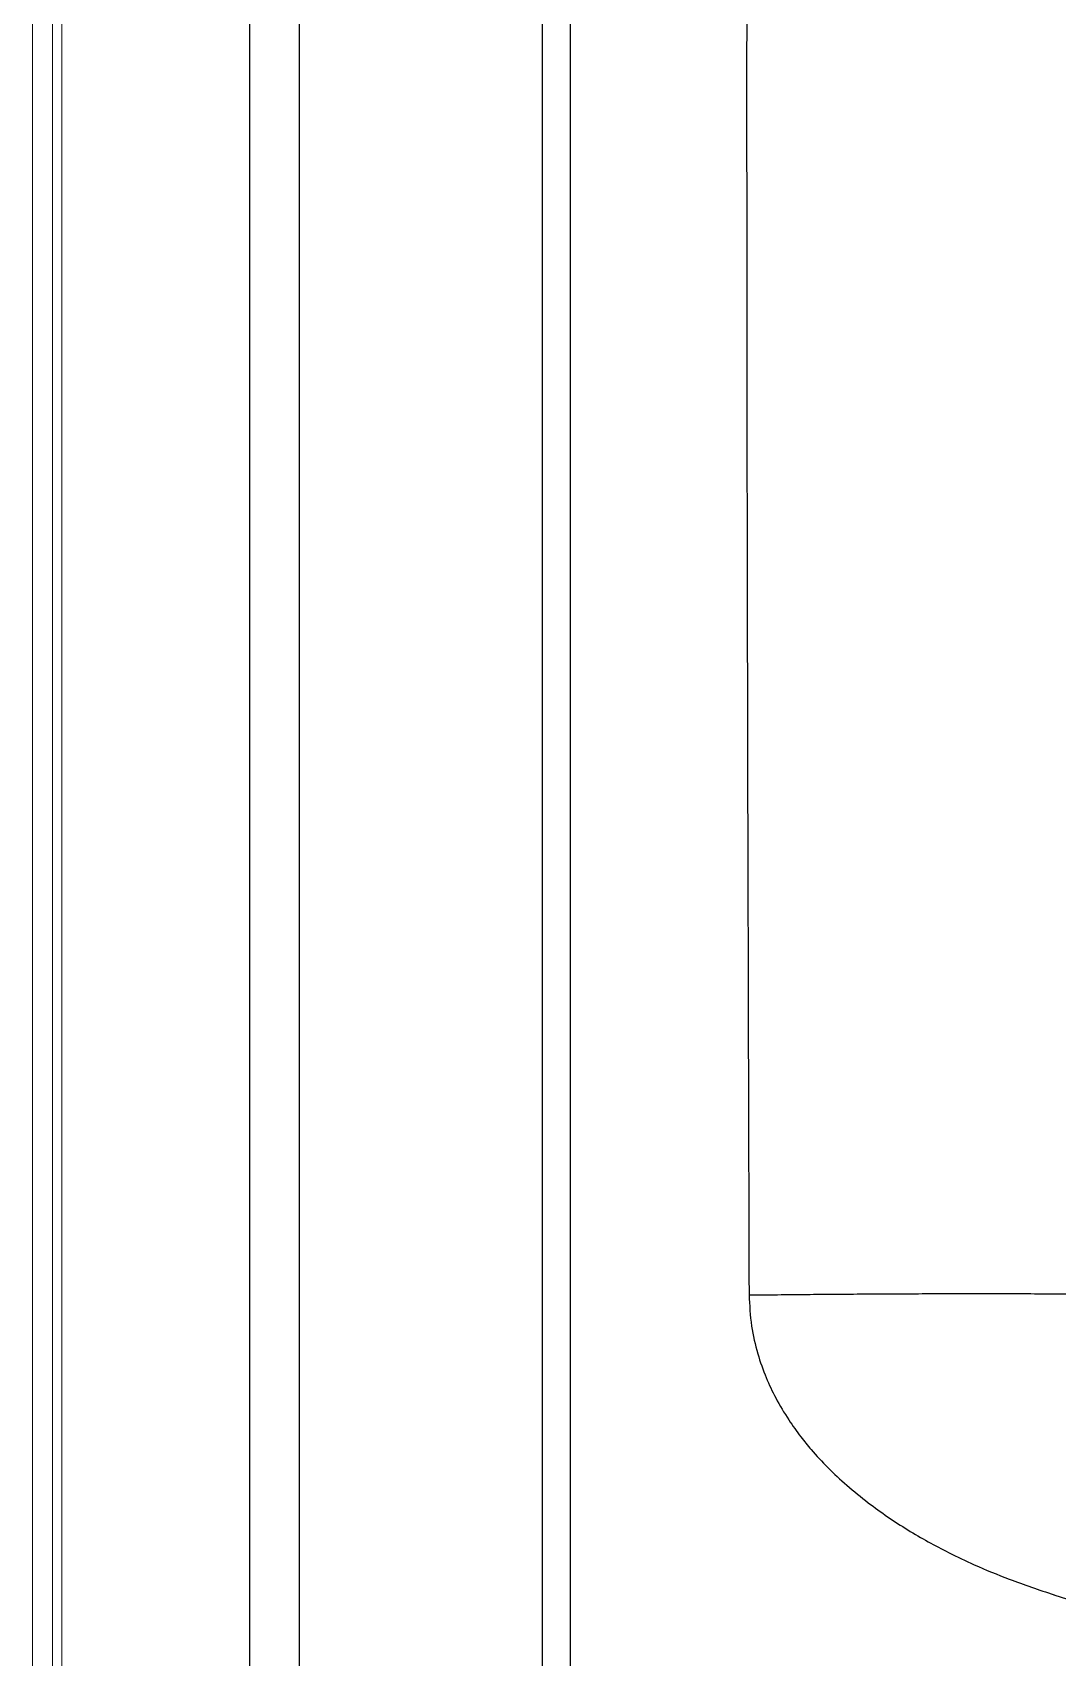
# Model space of a CAD drawing. Header units: inches. Extents: x -1 to 81, y -22 to 129.
# Drawn here: x -0.5 to 3.88, y 13.08 to 20.02 of the extents above; entities that cross this region are included whole.
import ezdxf

# ---------------------------------------------------------------- set-up
doc = ezdxf.new("R2010")
doc.units = ezdxf.units.IN
doc.header["$MEASUREMENT"] = 0
doc.layers.add('1', color=4, linetype='Continuous')

# ---------------------------------------------------------------- blocks, each defined once
blk = doc.blocks.new('2020 HS PILLOW')
at = {"layer": '1', "color": 2}
blk.add_line((6.3581, -3.4563), (7.0118, -1.4041), dxfattribs=at)
blk.add_arc((-6.4245, -4.7294), 11.5018, 359.85643, 0.38366, dxfattribs=at)
for points, knots in [([(5.077, -4.6524), (5.0765, -4.6111), (5.0756, -4.5287), (5.0745, -4.405), (5.0736, -4.2813), (5.0729, -4.1577), (5.0724, -4.034), (5.0721, -3.9103), (5.072, -3.7867), (5.0721, -3.6631), (5.0724, -3.5395), (5.073, -3.4159), (5.0737, -3.2923), (5.0747, -3.1687), (5.0759, -3.0452), (5.0772, -2.9217), (5.0788, -2.7982), (5.0806, -2.6747), (5.0826, -2.5513), (5.0849, -2.4279), (5.0873, -2.3045), (5.0899, -2.1812), (5.0928, -2.0579), (5.0958, -1.9347), (5.0991, -1.8115), (5.1025, -1.6883), (5.1062, -1.5652), (5.1088, -1.4831), (5.1101, -1.4421)], [0, 0, 0, 0, 0.038705, 0.0773915, 0.1160594, 0.1547086, 0.1933388, 0.2319501, 0.2705422, 0.3091151, 0.3476687, 0.3862027, 0.4247171, 0.4632118, 0.5016866, 0.5401414, 0.5785762, 0.6169907, 0.6553849, 0.6937587, 0.732112, 0.7704445, 0.8087563, 0.8470473, 0.8853172, 0.923566, 0.9617937, 1, 1, 1, 1]), ([(5.0772, -4.7582), (5.1219, -4.756), (5.2071, -4.7518), (5.3257, -4.724), (5.4281, -4.688), (5.5227, -4.6434), (5.6069, -4.5932), (5.6794, -4.5413), (5.7475, -4.4859), (5.8174, -4.4209), (5.8932, -4.3395), (5.9627, -4.2538), (6.0257, -4.1666), (6.0811, -4.0811), (6.132, -3.9941), (6.1819, -3.8996), (6.2363, -3.7845), (6.2984, -3.6349), (6.3368, -3.5199), (6.3582, -3.4559)], [0, 0, 0, 0, 0.066168, 0.126124, 0.180035, 0.227981, 0.282801, 0.327814, 0.363349, 0.416631, 0.473636, 0.534326, 0.58729, 0.640562, 0.693101, 0.744982, 0.808308, 0.893382, 1, 1, 1, 1]), ([(-5.0772, -4.7582), (-3.4112, -4.7633), (-0.0264, -4.7735), (3.3584, -4.7634), (5.0772, -4.7582)], [0, 0, 0, 0, 0.492188, 1, 1, 1, 1])]:
    blk.add_open_spline(points, degree=3, knots=knots, dxfattribs=at)
blk = doc.blocks.new('2026 PACE')
at = {"layer": '1', "color": 3, "linetype": 'Continuous', "lineweight": 18}
for p, q in [((0, 5.8815), (0, 75.8702)), ((0.085, 70.0241), (0.085, 11.7277)), ((0.1254, 11.7277), (0.1254, 70.0241))]:
    blk.add_line(p, q, dxfattribs=at)
at = {"layer": '1', "color": 3, "linetype": 'Continuous', "lineweight": 25}
for p, q in [((0.9261, 70.0241), (0.9261, 11.7277)), ((1.1405, 11.7277), (1.1405, 70.0241)), ((2.1763, 27.1662), (2.1763, 11.7261)), ((2.2976, 11.7261), (2.2976, 27.1662))]:
    blk.add_line(p, q, dxfattribs=at)
at = {"layer": '1', "color": 3, "rotation": 270}
blk.add_blockref('2020 HS PILLOW', (7.8181, 19.7057), dxfattribs=at)

msp = doc.modelspace()

# ---------------------------------------------------------------- block references
msp.add_blockref('2026 PACE', (-0.5, 0))

doc.saveas('drawing.dxf')
